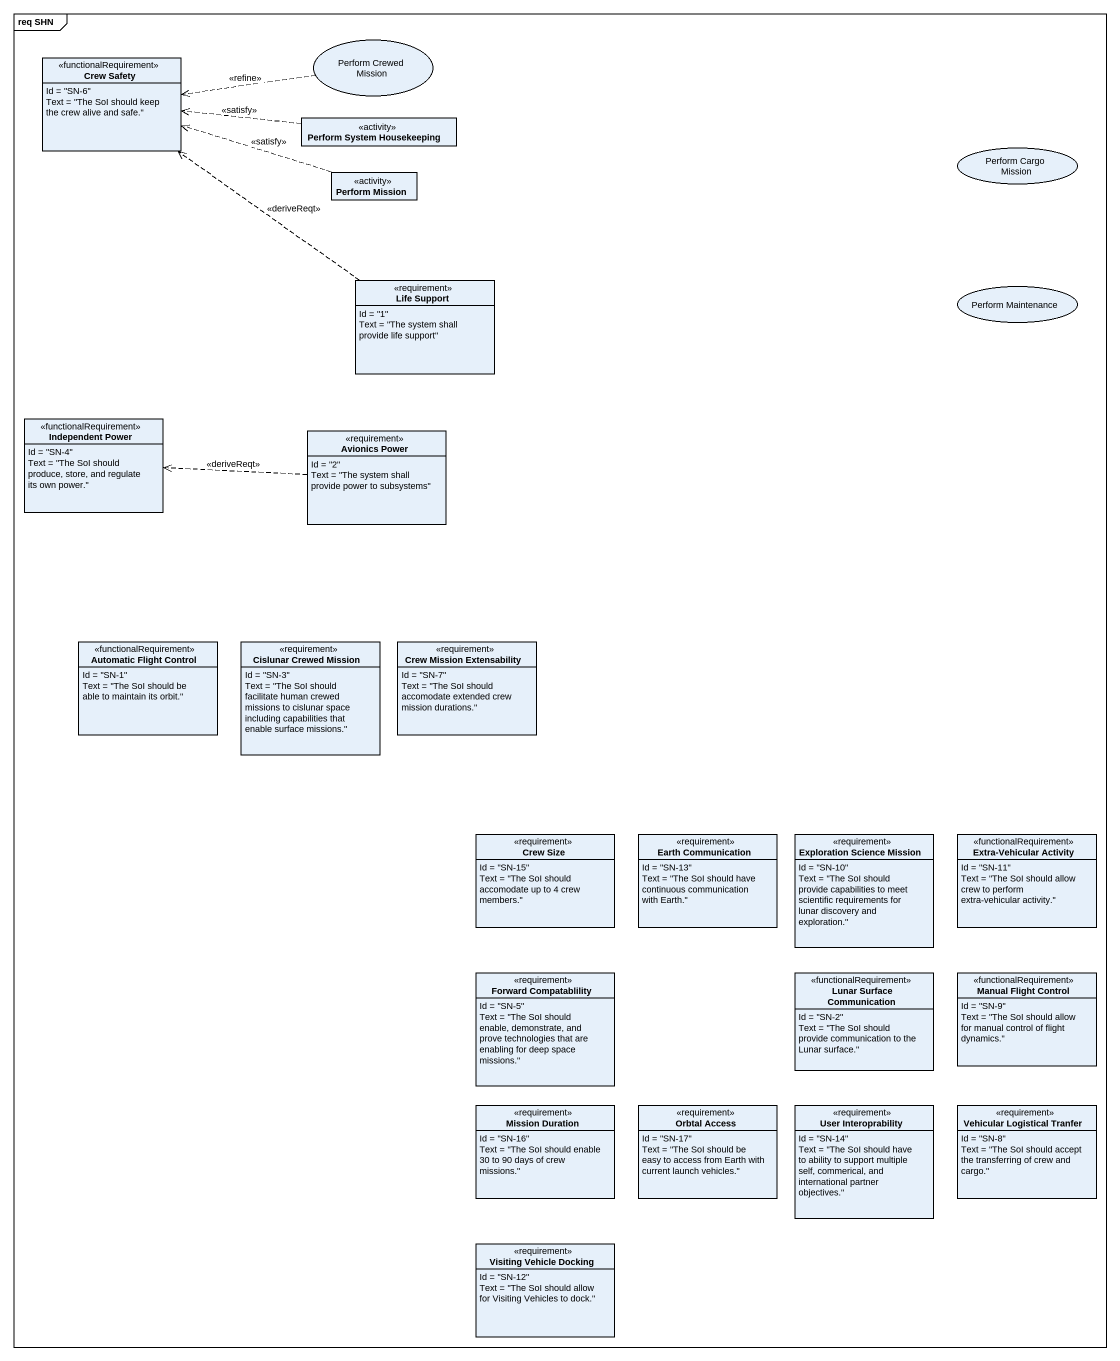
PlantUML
@startuml
mainframe req SHN
allowmixing
hide circle
hide empty members
class "Crew Safety" as Crew_Safety <<functionalRequirement>> {
  Id = "SN-6"
  Text = "The SoI should keep the crew alive and safe."
}
usecase "Perform Crewed Mission" as Perform_Crewed_Mission
class "Perform System Housekeeping" as Perform_System_Housekeeping <<activity>>
class "Perform Mission" as Perform_Mission <<activity>>
usecase "Perform Cargo Mission" as Perform_Cargo_Mission
class "Life Support" as Life_Support <<requirement>> {
  Id = "1"
  Text = "The system shall provide life support"
}
usecase "Perform Maintenance" as Perform_Maintenance
class "Independent Power" as Independent_Power <<functionalRequirement>> {
  Id = "SN-4"
  Text = "The SoI should produce, store, and regulate its own power."
}
class "Avionics Power" as Avionics_Power <<requirement>> {
  Id = "2"
  Text = "The system shall provide power to subsystems"
}
class "Automatic Flight Control" as Automatic_Flight_Control <<functionalRequirement>> {
  Id = "SN-1"
  Text = "The SoI should be able to maintain its orbit."
}
class "Cislunar Crewed Mission" as Cislunar_Crewed_Mission <<requirement>> {
  Id = "SN-3"
  Text = "The SoI should facilitate human crewed missions to cislunar space including capabilities that enable surface missions."
}
class "Crew Mission Extensability" as Crew_Mission_Extensability <<requirement>> {
  Id = "SN-7"
  Text = "The SoI should accomodate extended crew mission durations."
}
class "Crew Size" as Crew_Size <<requirement>> {
  Id = "SN-15"
  Text = "The SoI should accomodate up to 4 crew members."
}
class "Earth Communication" as Earth_Communication <<requirement>> {
  Id = "SN-13"
  Text = "The SoI should have continuous communication with Earth."
}
class "Exploration Science Mission" as Exploration_Science_Mission <<requirement>> {
  Id = "SN-10"
  Text = "The SoI should provide capabilities to meet scientific requirements for lunar discovery and exploration."
}
class "Extra-Vehicular Activity" as Extra_Vehicular_Activity <<functionalRequirement>> {
  Id = "SN-11"
  Text = "The SoI should allow crew to perform extra-vehicular activity."
}
class "Forward Compatablility" as Forward_Compatablility <<requirement>> {
  Id = "SN-5"
  Text = "The SoI should enable, demonstrate, and prove technologies that are enabling for deep space missions."
}
class "Lunar Surface Communication" as Lunar_Surface_Communication <<functionalRequirement>> {
  Id = "SN-2"
  Text = "The SoI should provide communication to the Lunar surface."
}
class "Manual Flight Control" as Manual_Flight_Control <<functionalRequirement>> {
  Id = "SN-9"
  Text = "The SoI should allow for manual control of flight dynamics."
}
class "Mission Duration" as Mission_Duration <<requirement>> {
  Id = "SN-16"
  Text = "The SoI should enable 30 to 90 days of crew missions."
}
class "Orbtal Access" as Orbtal_Access <<requirement>> {
  Id = "SN-17"
  Text = "The SoI should be easy to access from Earth with current launch vehicles."
}
class "User Interoprability" as User_Interoprability <<requirement>> {
  Id = "SN-14"
  Text = "The SoI should have to ability to support multiple self, commerical, and international partner objectives."
}
class "Vehicular Logistical Tranfer" as Vehicular_Logistical_Tranfer <<requirement>> {
  Id = "SN-8"
  Text = "The SoI should accept the transferring of crew and cargo."
}
class "Visiting Vehicle Docking" as Visiting_Vehicle_Docking <<requirement>> {
  Id = "SN-12"
  Text = "The SoI should allow for Visiting Vehicles to dock."
}
Perform_Crewed_Mission .left.> Crew_Safety : <<refine>>
Perform_System_Housekeeping .left.> Crew_Safety : <<satisfy>>
Perform_Mission .left.> Crew_Safety : <<satisfy>>
Life_Support .up.> Crew_Safety : <<deriveReqt>>
Avionics_Power .left.> Independent_Power : <<deriveReqt>>
@enduml
